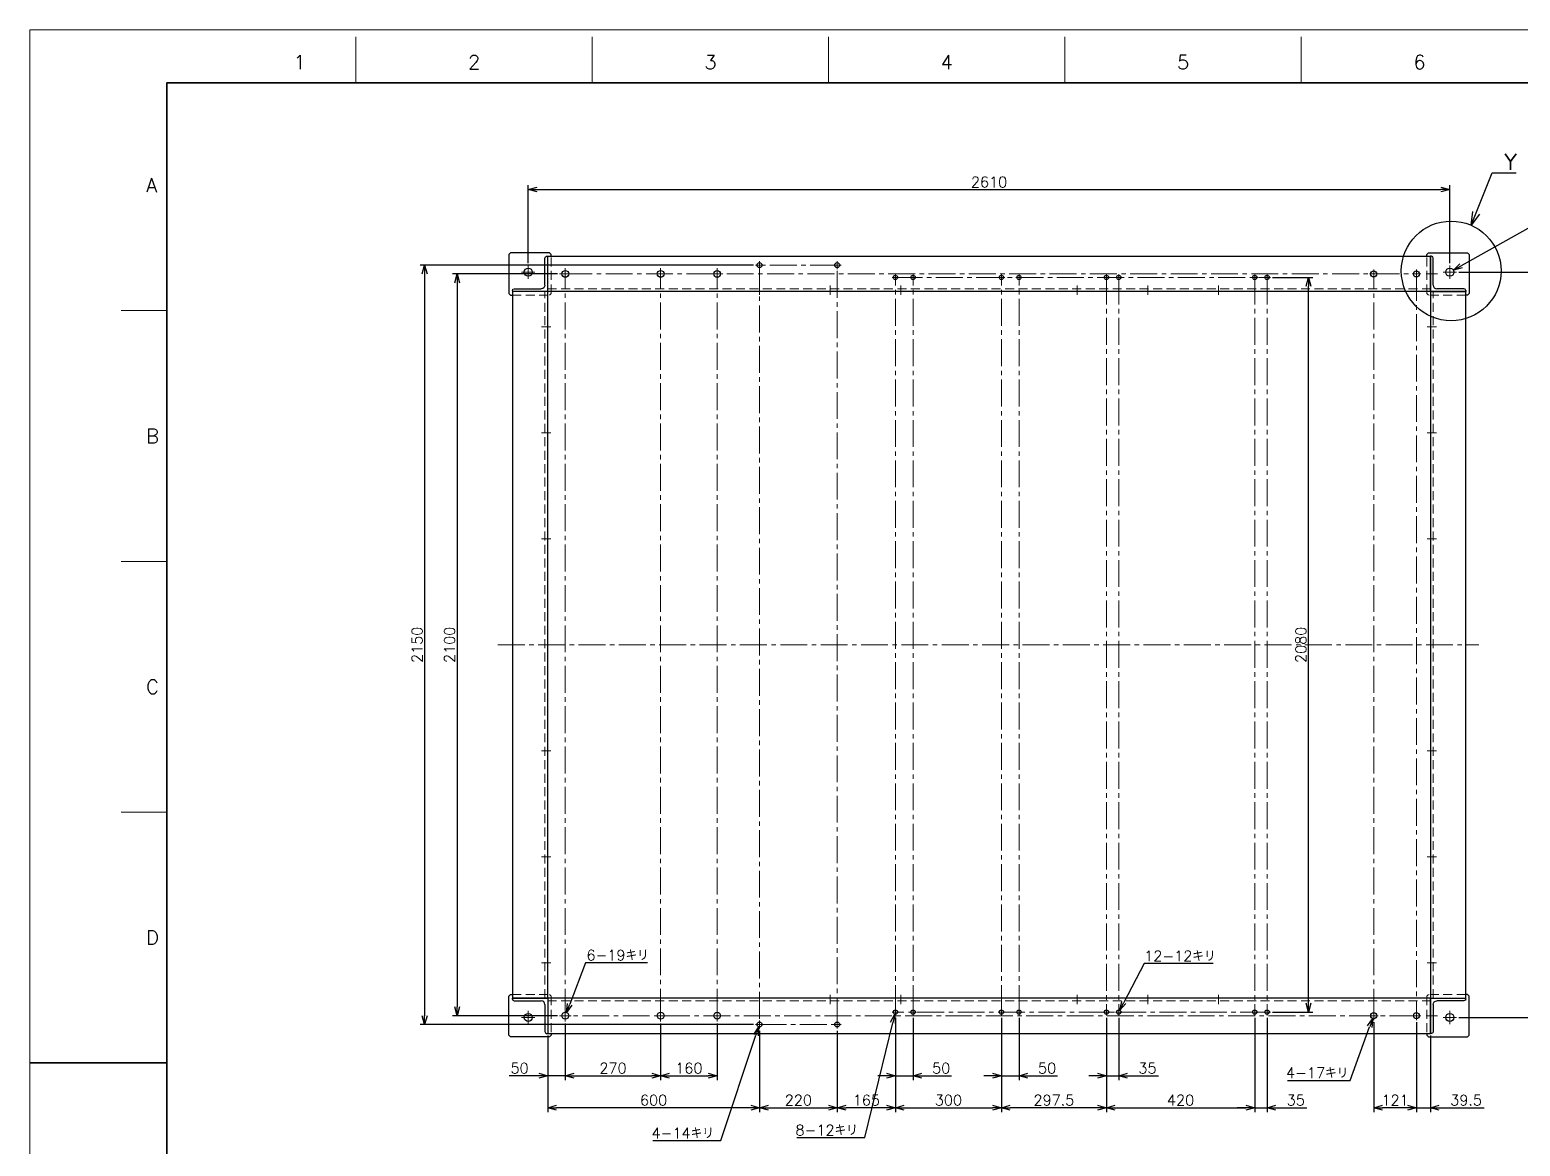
# Model space of a CAD drawing. Header units: millimetres. Extents: x 0 to 17034, y -48 to 5829.
# Drawn here: x 8752 to 12973, y 2669 to 5829 of the extents above; entities that cross this region are included whole.
import ezdxf
from ezdxf import colors
from ezdxf.entities.mleader import LeaderData, LeaderLine
from ezdxf.enums import TextEntityAlignment as Align
from ezdxf.math import Vec2, Vec3

# ---------------------------------------------------------------- set-up
doc = ezdxf.new("R2010")
doc.units = ezdxf.units.MM
doc.header["$LTSCALE"] = 4
doc.header["$PDMODE"] = 99
doc.header["$PDSIZE"] = 1
doc.linetypes.add('CENTER2', pattern=[28.575, 19.05, -3.175, 3.175, -3.175])
doc.linetypes.add('HIDDEN', pattern=[9.525, 6.35, -3.175])
for name, color, linetype, lineweight in [('04_HIDDEN', 2, 'HIDDEN', 13), ('05_CENTER', 4, 'CENTER2', 13), ('08_DIM', 3, 'Continuous', 13), ('90_FRAME', 5, 'Continuous', 35)]:
    doc.layers.add(name, color=color, linetype=linetype, lineweight=lineweight)
doc.layers.add('91_BLANK', color=5, linetype='Continuous', lineweight=0, plot=False)
doc.styles.add('KSS_TXT', font='txt.shx', dxfattribs={"bigfont": 'extfont2.shx'})
doc.styles.get("Standard").update_dxf_attribs({"font": 'txt.shx', "bigfont": 'extfont2.shx'})
doc.dimstyles.new('KSS_DIM', dxfattribs={"dimscale": 10, "dimtxt": 3, "dimasz": 2.5, "dimexe": 1.25, "dimexo": 0.625, "dimtad": 1, "dimdsep": 46, "dimtxsty": 'KSS_TXT', "dimblk": 'OPEN30', "dimcen": 0, "dimazin": 2, "dimtfac": 0.75, "dimtmove": 0, "dimatfit": 3, "dimldrblk": 'OPEN30', "dimfxl": 1.25, "dimtolj": 1, "dimarcsym": 0})
doc.dimstyles.new('KSS_DIM$3', dxfattribs={"dimscale": 10, "dimtxt": 3, "dimasz": 2.5, "dimexe": 1.25, "dimexo": 0.625, "dimtad": 1, "dimtih": 1, "dimtoh": 1, "dimdsep": 46, "dimtxsty": 'KSS_TXT', "dimblk": 'OPEN30', "dimcen": 0, "dimazin": 2, "dimtfac": 0.75, "dimtofl": 0, "dimtmove": 0, "dimatfit": 3, "dimldrblk": 'OPEN30', "dimfxl": 1.25, "dimtolj": 1, "dimarcsym": 0})

# ---------------------------------------------------------------- blocks, each defined once
blk = doc.blocks.new('A$C448B04A9_1')
at = {"color": 0}
for p, q in [((3, 100), (0, 100)), ((0, 0), (0, 100)), ((8, 18), (8, 95)), ((0, 0), (100, 0)), ((95, 8), (18, 8)), ((100, 3), (100, 0))]:
    blk.add_line(p, q, dxfattribs=at)
for centre, radius, start, end in [((3, 95), 5, 0, 90), ((18, 18), 10, 180, 270), ((95, 3), 5, 0, 90)]:
    blk.add_arc(centre, radius, start, end, dxfattribs=at)
blk = doc.blocks.new('_Open30')
at = {"color": 0, "linetype": 'ByBlock', "lineweight": -2}
for p, q in [((-1, 0.27), (0, 0)), ((0, 0), (-1, -0.27)), ((0, 0), (-1, 0))]:
    blk.add_line(p, q, dxfattribs=at)
blk = doc.blocks.new('*D104')
at = {"layer": '08_DIM', "color": 0, "lineweight": -2, "transparency": 16777216}
for p, q in [((12798.8, 5143.1), (13061.7, 5143.1)), ((13049.2, 3058.1), (13049.2, 5118.1)), ((12798.8, 3033.1), (13061.7, 3033.1))]:
    blk.add_line(p, q, dxfattribs=at)
at = {"layer": 'Defpoints', "color": 0, "transparency": 16777216}
for p in [(12792.5, 5143.1), (13049.2, 5143.1), (12792.5, 3033.1)]:
    blk.add_point(p, dxfattribs=at)
at = {"layer": '08_DIM', "color": 0, "lineweight": -2, "transparency": 16777216, "xscale": 25, "yscale": 25, "zscale": 25}
for p, rotation in [((13049.2, 5143.1), 90), ((13049.2, 3033.1), 270)]:
    blk.add_blockref('_Open30', p, dxfattribs=dict(at, rotation=rotation))
at = {"layer": '08_DIM', "color": 0, "transparency": 16777216, "insert": (13027.9, 4088.1), "char_height": 30, "attachment_point": 5, "rotation": 90, "style": 'KSS_TXT'}
blk.add_mtext('\\A1;2110', dxfattribs=at)
blk = doc.blocks.new('*D105')
at = {"layer": '08_DIM', "color": 0, "lineweight": -2, "transparency": 16777216}
for p, q in [((10246.1, 5138.1), (9949.5, 5138.1)), ((9962, 5113.1), (9962, 3063.1)), ((10246.1, 3038.1), (9949.5, 3038.1))]:
    blk.add_line(p, q, dxfattribs=at)
at = {"layer": 'Defpoints', "color": 0, "transparency": 16777216}
for p in [(10252.3, 5138.1), (9962, 3038.1), (10252.3, 3038.1)]:
    blk.add_point(p, dxfattribs=at)
at = {"layer": '08_DIM', "color": 0, "lineweight": -2, "transparency": 16777216, "xscale": 25, "yscale": 25, "zscale": 25}
for p, rotation in [((9962, 5138.1), 90), ((9962, 3038.1), 270)]:
    blk.add_blockref('_Open30', p, dxfattribs=dict(at, rotation=rotation))
at = {"layer": '08_DIM', "color": 0, "transparency": 16777216, "insert": (9940.7, 4088.1), "char_height": 30, "attachment_point": 5, "rotation": 90, "style": 'KSS_TXT'}
blk.add_mtext('\\A1;2100', dxfattribs=at)
blk = doc.blocks.new('*D106')
at = {"layer": '08_DIM', "color": 0, "lineweight": -2, "transparency": 16777216}
for p, q in [((10163.6, 5168.3), (10163.6, 5389.4)), ((10188.6, 5376.9), (12748.6, 5376.9)), ((12773.6, 5168.3), (12773.6, 5389.4))]:
    blk.add_line(p, q, dxfattribs=at)
at = {"layer": 'Defpoints', "color": 0, "transparency": 16777216}
for p in [(12773.6, 5376.9), (10163.6, 5162), (12773.6, 5162)]:
    blk.add_point(p, dxfattribs=at)
at = {"layer": '08_DIM', "color": 0, "lineweight": -2, "transparency": 16777216, "xscale": 25, "yscale": 25, "zscale": 25, "rotation": 180}
blk.add_blockref('_Open30', (10163.6, 5376.9), dxfattribs=at)
at = {"layer": '08_DIM', "color": 0, "lineweight": -2, "transparency": 16777216, "xscale": 25, "yscale": 25, "zscale": 25}
blk.add_blockref('_Open30', (12773.6, 5376.9), dxfattribs=at)
at = {"layer": '08_DIM', "color": 0, "transparency": 16777216, "insert": (11468.6, 5398.2), "char_height": 30, "attachment_point": 5, "style": 'KSS_TXT'}
blk.add_mtext('\\A1;2610', dxfattribs=at)
blk = doc.blocks.new('*D107')
at = {"layer": '08_DIM', "color": 0, "lineweight": -2, "transparency": 16777216}
for p, q in [((13003.4, 5271.3), (12805.5, 5160.9)), ((13191.2, 5271.3), (13003.4, 5271.3))]:
    blk.add_line(p, q, dxfattribs=at)
at = {"layer": 'Defpoints', "color": 0, "transparency": 16777216}
for p in [(12763.5, 5137.5), (12783.6, 5148.7)]:
    blk.add_point(p, dxfattribs=at)
at = {"layer": '08_DIM', "color": 0, "lineweight": -2, "transparency": 16777216, "xscale": 25, "yscale": 25, "zscale": 25, "rotation": 209.1559825648964}
blk.add_blockref('_Open30', (12783.6, 5148.7), dxfattribs=at)
at = {"layer": '08_DIM', "color": 0, "transparency": 16777216, "insert": (13101.7, 5292.6), "char_height": 30, "attachment_point": 5, "style": 'KSS_TXT'}
blk.add_mtext('\\A1;4-23キリ', dxfattribs=at)
blk = doc.blocks.new('*D115')
at = {"layer": '08_DIM', "color": 0, "lineweight": -2, "transparency": 16777216}
for p, q in [((10801.2, 5163.1), (9857.6, 5163.1)), ((9870.1, 5138.1), (9870.1, 3038.1)), ((10801.2, 3013.1), (9857.6, 3013.1))]:
    blk.add_line(p, q, dxfattribs=at)
at = {"layer": 'Defpoints', "color": 0, "transparency": 16777216}
for p in [(10807.4, 5163.1), (9870.1, 3013.1), (10807.4, 3013.1)]:
    blk.add_point(p, dxfattribs=at)
at = {"layer": '08_DIM', "color": 0, "lineweight": -2, "transparency": 16777216, "xscale": 25, "yscale": 25, "zscale": 25}
for p, rotation in [((9870.1, 5163.1), 90), ((9870.1, 3013.1), 270)]:
    blk.add_blockref('_Open30', p, dxfattribs=dict(at, rotation=rotation))
at = {"layer": '08_DIM', "color": 0, "transparency": 16777216, "insert": (9848.8, 4088.1), "char_height": 30, "attachment_point": 5, "rotation": 90, "style": 'KSS_TXT'}
blk.add_mtext('\\A1;2150', dxfattribs=at)
blk = doc.blocks.new('*D116')
at = {"layer": '08_DIM', "color": 0, "lineweight": -2, "transparency": 16777216}
for p, q in [((12271.7, 5128.1), (12385.7, 5128.1)), ((12373.2, 3073.1), (12373.2, 5103.1)), ((12271.7, 3048.1), (12385.7, 3048.1))]:
    blk.add_line(p, q, dxfattribs=at)
at = {"layer": 'Defpoints', "color": 0, "transparency": 16777216}
for p in [(12265.4, 5128.1), (12373.2, 5128.1), (12265.4, 3048.1)]:
    blk.add_point(p, dxfattribs=at)
at = {"layer": '08_DIM', "color": 0, "lineweight": -2, "transparency": 16777216, "xscale": 25, "yscale": 25, "zscale": 25}
for p, rotation in [((12373.2, 5128.1), 90), ((12373.2, 3048.1), 270)]:
    blk.add_blockref('_Open30', p, dxfattribs=dict(at, rotation=rotation))
at = {"layer": '08_DIM', "color": 0, "transparency": 16777216, "insert": (12351.9, 4088.1), "char_height": 30, "attachment_point": 5, "rotation": 90, "style": 'KSS_TXT'}
blk.add_mtext('\\A1;2080', dxfattribs=at)
blk = doc.blocks.new('*D117')
at = {"layer": '08_DIM', "color": 0, "lineweight": -2, "transparency": 16777216}
for p, q in [((10268.6, 3015.6), (10268.6, 2855.8)), ((10218.6, 2981.9), (10218.6, 2855.8)), ((10193.6, 2868.3), (10109.6, 2868.3)), ((10268.6, 2868.3), (10218.6, 2868.3)), ((10293.6, 2868.3), (10318.6, 2868.3))]:
    blk.add_line(p, q, dxfattribs=at)
at = {"layer": 'Defpoints', "color": 0, "transparency": 16777216}
for p in [(10268.6, 3021.8), (10218.6, 2988.1), (10218.6, 2868.3)]:
    blk.add_point(p, dxfattribs=at)
at = {"layer": '08_DIM', "color": 0, "lineweight": -2, "transparency": 16777216, "xscale": 25, "yscale": 25, "zscale": 25}
blk.add_blockref('_Open30', (10218.6, 2868.3), dxfattribs=at)
at = {"layer": '08_DIM', "color": 0, "lineweight": -2, "transparency": 16777216, "xscale": 25, "yscale": 25, "zscale": 25, "rotation": 180}
blk.add_blockref('_Open30', (10268.6, 2868.3), dxfattribs=at)
at = {"layer": '08_DIM', "color": 0, "transparency": 16777216, "insert": (10139.1, 2889.6), "char_height": 30, "attachment_point": 5, "style": 'KSS_TXT'}
blk.add_mtext('\\A1;50', dxfattribs=at)
blk = doc.blocks.new('*D118')
at = {"layer": '08_DIM', "color": 0, "lineweight": -2, "transparency": 16777216}
for p, q in [((10268.6, 3015.6), (10268.6, 2855.8)), ((10538.6, 3015.6), (10538.6, 2855.8)), ((10293.6, 2868.3), (10513.6, 2868.3))]:
    blk.add_line(p, q, dxfattribs=at)
at = {"layer": 'Defpoints', "color": 0, "transparency": 16777216}
for p in [(10268.6, 3021.8), (10538.6, 3021.8), (10538.6, 2868.3)]:
    blk.add_point(p, dxfattribs=at)
at = {"layer": '08_DIM', "color": 0, "lineweight": -2, "transparency": 16777216, "xscale": 25, "yscale": 25, "zscale": 25, "rotation": 180}
blk.add_blockref('_Open30', (10268.6, 2868.3), dxfattribs=at)
at = {"layer": '08_DIM', "color": 0, "lineweight": -2, "transparency": 16777216, "xscale": 25, "yscale": 25, "zscale": 25}
blk.add_blockref('_Open30', (10538.6, 2868.3), dxfattribs=at)
at = {"layer": '08_DIM', "color": 0, "transparency": 16777216, "insert": (10403.6, 2889.6), "char_height": 30, "attachment_point": 5, "style": 'KSS_TXT'}
blk.add_mtext('\\A1;270', dxfattribs=at)
blk = doc.blocks.new('*D119')
at = {"layer": '08_DIM', "color": 0, "lineweight": -2, "transparency": 16777216}
for p, q in [((10538.6, 3015.6), (10538.6, 2855.8)), ((10698.6, 3015.6), (10698.6, 2855.8)), ((10563.6, 2868.3), (10673.6, 2868.3))]:
    blk.add_line(p, q, dxfattribs=at)
at = {"layer": 'Defpoints', "color": 0, "transparency": 16777216}
for p in [(10538.6, 3021.8), (10698.6, 3021.8), (10698.6, 2868.3)]:
    blk.add_point(p, dxfattribs=at)
at = {"layer": '08_DIM', "color": 0, "lineweight": -2, "transparency": 16777216, "xscale": 25, "yscale": 25, "zscale": 25, "rotation": 180}
blk.add_blockref('_Open30', (10538.6, 2868.3), dxfattribs=at)
at = {"layer": '08_DIM', "color": 0, "lineweight": -2, "transparency": 16777216, "xscale": 25, "yscale": 25, "zscale": 25}
blk.add_blockref('_Open30', (10698.6, 2868.3), dxfattribs=at)
at = {"layer": '08_DIM', "color": 0, "transparency": 16777216, "insert": (10618.6, 2889.6), "char_height": 30, "attachment_point": 5, "style": 'KSS_TXT'}
blk.add_mtext('\\A1;160', dxfattribs=at)
blk = doc.blocks.new('*D120')
at = {"layer": '08_DIM', "color": 0, "lineweight": -2, "transparency": 16777216}
for p, q in [((10218.6, 2981.9), (10218.6, 2765.2)), ((10818.6, 2995.7), (10818.6, 2765.2)), ((10793.6, 2777.7), (10243.6, 2777.7))]:
    blk.add_line(p, q, dxfattribs=at)
at = {"layer": 'Defpoints', "color": 0, "transparency": 16777216}
for p in [(10818.6, 3001.9), (10218.6, 2988.1), (10218.6, 2777.7)]:
    blk.add_point(p, dxfattribs=at)
at = {"layer": '08_DIM', "color": 0, "lineweight": -2, "transparency": 16777216, "xscale": 25, "yscale": 25, "zscale": 25, "rotation": 180}
blk.add_blockref('_Open30', (10218.6, 2777.7), dxfattribs=at)
at = {"layer": '08_DIM', "color": 0, "lineweight": -2, "transparency": 16777216, "xscale": 25, "yscale": 25, "zscale": 25}
blk.add_blockref('_Open30', (10818.6, 2777.7), dxfattribs=at)
at = {"layer": '08_DIM', "color": 0, "transparency": 16777216, "insert": (10518.6, 2799), "char_height": 30, "attachment_point": 5, "style": 'KSS_TXT'}
blk.add_mtext('\\A1;600', dxfattribs=at)
blk = doc.blocks.new('*D121')
at = {"layer": '08_DIM', "color": 0, "lineweight": -2, "transparency": 16777216}
for p, q in [((10818.6, 2995.7), (10818.6, 2765.2)), ((11038.6, 2995.7), (11038.6, 2765.2)), ((10843.6, 2777.7), (11013.6, 2777.7))]:
    blk.add_line(p, q, dxfattribs=at)
at = {"layer": 'Defpoints', "color": 0, "transparency": 16777216}
for p in [(10818.6, 3001.9), (11038.6, 3001.9), (11038.6, 2777.7)]:
    blk.add_point(p, dxfattribs=at)
at = {"layer": '08_DIM', "color": 0, "lineweight": -2, "transparency": 16777216, "xscale": 25, "yscale": 25, "zscale": 25, "rotation": 180}
blk.add_blockref('_Open30', (10818.6, 2777.7), dxfattribs=at)
at = {"layer": '08_DIM', "color": 0, "lineweight": -2, "transparency": 16777216, "xscale": 25, "yscale": 25, "zscale": 25}
blk.add_blockref('_Open30', (11038.6, 2777.7), dxfattribs=at)
at = {"layer": '08_DIM', "color": 0, "transparency": 16777216, "insert": (10928.6, 2799), "char_height": 30, "attachment_point": 5, "style": 'KSS_TXT'}
blk.add_mtext('\\A1;220', dxfattribs=at)
blk = doc.blocks.new('*D122')
at = {"layer": '08_DIM', "color": 0, "lineweight": -2, "transparency": 16777216}
for p, q in [((11203.6, 3032.5), (11203.6, 2765.2)), ((11038.6, 2995.7), (11038.6, 2765.2)), ((11178.6, 2777.7), (11063.6, 2777.7))]:
    blk.add_line(p, q, dxfattribs=at)
at = {"layer": 'Defpoints', "color": 0, "transparency": 16777216}
for p in [(11038.6, 3001.9), (11203.6, 3038.8), (11038.6, 2777.7)]:
    blk.add_point(p, dxfattribs=at)
at = {"layer": '08_DIM', "color": 0, "lineweight": -2, "transparency": 16777216, "xscale": 25, "yscale": 25, "zscale": 25, "rotation": 180}
blk.add_blockref('_Open30', (11038.6, 2777.7), dxfattribs=at)
at = {"layer": '08_DIM', "color": 0, "lineweight": -2, "transparency": 16777216, "xscale": 25, "yscale": 25, "zscale": 25}
blk.add_blockref('_Open30', (11203.6, 2777.7), dxfattribs=at)
at = {"layer": '08_DIM', "color": 0, "transparency": 16777216, "insert": (11121.1, 2799), "char_height": 30, "attachment_point": 5, "style": 'KSS_TXT'}
blk.add_mtext('\\A1;165', dxfattribs=at)
blk = doc.blocks.new('*D123')
at = {"layer": '08_DIM', "color": 0, "lineweight": -2, "transparency": 16777216}
for p, q in [((11203.6, 3032.5), (11203.6, 2765.2)), ((11503.6, 3032.5), (11503.6, 2765.2)), ((11228.6, 2777.7), (11478.6, 2777.7))]:
    blk.add_line(p, q, dxfattribs=at)
at = {"layer": 'Defpoints', "color": 0, "transparency": 16777216}
for p in [(11203.6, 3038.8), (11503.6, 3038.8), (11503.6, 2777.7)]:
    blk.add_point(p, dxfattribs=at)
at = {"layer": '08_DIM', "color": 0, "lineweight": -2, "transparency": 16777216, "xscale": 25, "yscale": 25, "zscale": 25, "rotation": 180}
blk.add_blockref('_Open30', (11203.6, 2777.7), dxfattribs=at)
at = {"layer": '08_DIM', "color": 0, "lineweight": -2, "transparency": 16777216, "xscale": 25, "yscale": 25, "zscale": 25}
blk.add_blockref('_Open30', (11503.6, 2777.7), dxfattribs=at)
at = {"layer": '08_DIM', "color": 0, "transparency": 16777216, "insert": (11353.6, 2799), "char_height": 30, "attachment_point": 5, "style": 'KSS_TXT'}
blk.add_mtext('\\A1;300', dxfattribs=at)
blk = doc.blocks.new('*D124')
at = {"layer": '08_DIM', "color": 0, "lineweight": -2, "transparency": 16777216}
for p, q in [((11503.6, 3032.5), (11503.6, 2765.2)), ((11801.1, 3032.5), (11801.1, 2765.2)), ((11776.1, 2777.7), (11528.6, 2777.7))]:
    blk.add_line(p, q, dxfattribs=at)
at = {"layer": 'Defpoints', "color": 0, "transparency": 16777216}
for p in [(11503.6, 3038.8), (11801.1, 3038.8), (11503.6, 2777.7)]:
    blk.add_point(p, dxfattribs=at)
at = {"layer": '08_DIM', "color": 0, "lineweight": -2, "transparency": 16777216, "xscale": 25, "yscale": 25, "zscale": 25, "rotation": 180}
blk.add_blockref('_Open30', (11503.6, 2777.7), dxfattribs=at)
at = {"layer": '08_DIM', "color": 0, "lineweight": -2, "transparency": 16777216, "xscale": 25, "yscale": 25, "zscale": 25}
blk.add_blockref('_Open30', (11801.1, 2777.7), dxfattribs=at)
at = {"layer": '08_DIM', "color": 0, "transparency": 16777216, "insert": (11652.3, 2799), "char_height": 30, "attachment_point": 5, "style": 'KSS_TXT'}
blk.add_mtext('\\A1;297.5', dxfattribs=at)
blk = doc.blocks.new('*D125')
at = {"layer": '08_DIM', "color": 0, "lineweight": -2, "transparency": 16777216}
for p, q in [((11801.1, 3032.5), (11801.1, 2765.2)), ((12221.1, 3032.5), (12221.1, 2765.2)), ((11826.1, 2777.7), (12196.1, 2777.7))]:
    blk.add_line(p, q, dxfattribs=at)
at = {"layer": 'Defpoints', "color": 0, "transparency": 16777216}
for p in [(11801.1, 3038.8), (12221.1, 3038.8), (12221.1, 2777.7)]:
    blk.add_point(p, dxfattribs=at)
at = {"layer": '08_DIM', "color": 0, "lineweight": -2, "transparency": 16777216, "xscale": 25, "yscale": 25, "zscale": 25, "rotation": 180}
blk.add_blockref('_Open30', (11801.1, 2777.7), dxfattribs=at)
at = {"layer": '08_DIM', "color": 0, "lineweight": -2, "transparency": 16777216, "xscale": 25, "yscale": 25, "zscale": 25}
blk.add_blockref('_Open30', (12221.1, 2777.7), dxfattribs=at)
at = {"layer": '08_DIM', "color": 0, "transparency": 16777216, "insert": (12011.1, 2799), "char_height": 30, "attachment_point": 5, "style": 'KSS_TXT'}
blk.add_mtext('\\A1;420', dxfattribs=at)
blk = doc.blocks.new('*D126')
at = {"layer": '08_DIM', "color": 0, "lineweight": -2, "transparency": 16777216}
for p, q in [((11203.6, 3032.5), (11203.6, 2855.8)), ((11253.6, 3032.5), (11253.6, 2855.8)), ((11178.6, 2868.3), (11153.6, 2868.3)), ((11203.6, 2868.3), (11253.6, 2868.3)), ((11278.6, 2868.3), (11362.5, 2868.3))]:
    blk.add_line(p, q, dxfattribs=at)
at = {"layer": 'Defpoints', "color": 0, "transparency": 16777216}
for p in [(11203.6, 3038.8), (11253.6, 3038.8), (11253.6, 2868.3)]:
    blk.add_point(p, dxfattribs=at)
at = {"layer": '08_DIM', "color": 0, "lineweight": -2, "transparency": 16777216, "xscale": 25, "yscale": 25, "zscale": 25}
blk.add_blockref('_Open30', (11203.6, 2868.3), dxfattribs=at)
at = {"layer": '08_DIM', "color": 0, "lineweight": -2, "transparency": 16777216, "xscale": 25, "yscale": 25, "zscale": 25, "rotation": 180}
blk.add_blockref('_Open30', (11253.6, 2868.3), dxfattribs=at)
at = {"layer": '08_DIM', "color": 0, "transparency": 16777216, "insert": (11333.1, 2889.6), "char_height": 30, "attachment_point": 5, "style": 'KSS_TXT'}
blk.add_mtext('\\A1;50', dxfattribs=at)
blk = doc.blocks.new('*D127')
at = {"layer": '08_DIM', "color": 0, "lineweight": -2, "transparency": 16777216}
for p, q in [((11503.6, 3032.5), (11503.6, 2855.8)), ((11553.6, 3032.5), (11553.6, 2855.8)), ((11478.6, 2868.3), (11453.6, 2868.3)), ((11503.6, 2868.3), (11553.6, 2868.3)), ((11578.6, 2868.3), (11662.5, 2868.3))]:
    blk.add_line(p, q, dxfattribs=at)
at = {"layer": 'Defpoints', "color": 0, "transparency": 16777216}
for p in [(11503.6, 3038.8), (11553.6, 3038.8), (11553.6, 2868.3)]:
    blk.add_point(p, dxfattribs=at)
at = {"layer": '08_DIM', "color": 0, "lineweight": -2, "transparency": 16777216, "xscale": 25, "yscale": 25, "zscale": 25}
blk.add_blockref('_Open30', (11503.6, 2868.3), dxfattribs=at)
at = {"layer": '08_DIM', "color": 0, "lineweight": -2, "transparency": 16777216, "xscale": 25, "yscale": 25, "zscale": 25, "rotation": 180}
blk.add_blockref('_Open30', (11553.6, 2868.3), dxfattribs=at)
at = {"layer": '08_DIM', "color": 0, "transparency": 16777216, "insert": (11633.1, 2889.6), "char_height": 30, "attachment_point": 5, "style": 'KSS_TXT'}
blk.add_mtext('\\A1;50', dxfattribs=at)
blk = doc.blocks.new('*D128')
at = {"layer": '08_DIM', "color": 0, "lineweight": -2, "transparency": 16777216}
for p, q in [((11801.1, 3032.5), (11801.1, 2855.8)), ((11836.1, 3032.5), (11836.1, 2855.8)), ((11776.1, 2868.3), (11751.1, 2868.3)), ((11801.1, 2868.3), (11836.1, 2868.3)), ((11861.1, 2868.3), (11948.6, 2868.3))]:
    blk.add_line(p, q, dxfattribs=at)
at = {"layer": 'Defpoints', "color": 0, "transparency": 16777216}
for p in [(11801.1, 3038.8), (11836.1, 3038.8), (11836.1, 2868.3)]:
    blk.add_point(p, dxfattribs=at)
at = {"layer": '08_DIM', "color": 0, "lineweight": -2, "transparency": 16777216, "xscale": 25, "yscale": 25, "zscale": 25}
blk.add_blockref('_Open30', (11801.1, 2868.3), dxfattribs=at)
at = {"layer": '08_DIM', "color": 0, "lineweight": -2, "transparency": 16777216, "xscale": 25, "yscale": 25, "zscale": 25, "rotation": 180}
blk.add_blockref('_Open30', (11836.1, 2868.3), dxfattribs=at)
at = {"layer": '08_DIM', "color": 0, "transparency": 16777216, "insert": (11917.3, 2889.6), "char_height": 30, "attachment_point": 5, "style": 'KSS_TXT'}
blk.add_mtext('\\A1;35', dxfattribs=at)
blk = doc.blocks.new('*D129')
at = {"layer": '08_DIM', "color": 0, "lineweight": -2, "transparency": 16777216}
for p, q in [((12221.1, 3032.5), (12221.1, 2765.2)), ((12256.1, 3032.5), (12256.1, 2765.2)), ((12196.1, 2777.7), (12171.1, 2777.7)), ((12221.1, 2777.7), (12256.1, 2777.7)), ((12281.1, 2777.7), (12368.6, 2777.7))]:
    blk.add_line(p, q, dxfattribs=at)
at = {"layer": 'Defpoints', "color": 0, "transparency": 16777216}
for p in [(12221.1, 3038.8), (12256.1, 3038.8), (12256.1, 2777.7)]:
    blk.add_point(p, dxfattribs=at)
at = {"layer": '08_DIM', "color": 0, "lineweight": -2, "transparency": 16777216, "xscale": 25, "yscale": 25, "zscale": 25}
blk.add_blockref('_Open30', (12221.1, 2777.7), dxfattribs=at)
at = {"layer": '08_DIM', "color": 0, "lineweight": -2, "transparency": 16777216, "xscale": 25, "yscale": 25, "zscale": 25, "rotation": 180}
blk.add_blockref('_Open30', (12256.1, 2777.7), dxfattribs=at)
at = {"layer": '08_DIM', "color": 0, "transparency": 16777216, "insert": (12337.3, 2799), "char_height": 30, "attachment_point": 5, "style": 'KSS_TXT'}
blk.add_mtext('\\A1;35', dxfattribs=at)
blk = doc.blocks.new('*D130')
at = {"layer": '08_DIM', "color": 0, "lineweight": -2, "transparency": 16777216}
for p, q in [((12679.1, 3019.5), (12679.1, 2765.2)), ((12718.6, 2981.9), (12718.6, 2765.2)), ((12654.1, 2777.7), (12629.1, 2777.7)), ((12679.1, 2777.7), (12718.6, 2777.7)), ((12743.6, 2777.7), (12871.1, 2777.7))]:
    blk.add_line(p, q, dxfattribs=at)
at = {"layer": 'Defpoints', "color": 0, "transparency": 16777216}
for p in [(12679.1, 3025.8), (12718.6, 2988.1), (12718.6, 2777.7)]:
    blk.add_point(p, dxfattribs=at)
at = {"layer": '08_DIM', "color": 0, "lineweight": -2, "transparency": 16777216, "xscale": 25, "yscale": 25, "zscale": 25}
blk.add_blockref('_Open30', (12679.1, 2777.7), dxfattribs=at)
at = {"layer": '08_DIM', "color": 0, "lineweight": -2, "transparency": 16777216, "xscale": 25, "yscale": 25, "zscale": 25, "rotation": 180}
blk.add_blockref('_Open30', (12718.6, 2777.7), dxfattribs=at)
at = {"layer": '08_DIM', "color": 0, "transparency": 16777216, "insert": (12819.8, 2799), "char_height": 30, "attachment_point": 5, "style": 'KSS_TXT'}
blk.add_mtext('\\A1;39.5', dxfattribs=at)
blk = doc.blocks.new('*D131')
at = {"layer": '08_DIM', "color": 0, "lineweight": -2, "transparency": 16777216}
for p, q in [((12558.1, 3019.5), (12558.1, 2765.2)), ((12679.1, 3019.5), (12679.1, 2765.2)), ((12654.1, 2777.7), (12583.1, 2777.7))]:
    blk.add_line(p, q, dxfattribs=at)
at = {"layer": 'Defpoints', "color": 0, "transparency": 16777216}
for p in [(12558.1, 3025.8), (12679.1, 3025.8), (12558.1, 2777.7)]:
    blk.add_point(p, dxfattribs=at)
at = {"layer": '08_DIM', "color": 0, "lineweight": -2, "transparency": 16777216, "xscale": 25, "yscale": 25, "zscale": 25, "rotation": 180}
blk.add_blockref('_Open30', (12558.1, 2777.7), dxfattribs=at)
at = {"layer": '08_DIM', "color": 0, "lineweight": -2, "transparency": 16777216, "xscale": 25, "yscale": 25, "zscale": 25}
blk.add_blockref('_Open30', (12679.1, 2777.7), dxfattribs=at)
at = {"layer": '08_DIM', "color": 0, "transparency": 16777216, "insert": (12618.6, 2799), "char_height": 30, "attachment_point": 5, "style": 'KSS_TXT'}
blk.add_mtext('\\A1;121', dxfattribs=at)
blk = doc.blocks.new('*D132')
at = {"layer": '08_DIM', "color": 0, "lineweight": -2, "transparency": 16777216}
for p, q in [((10325.8, 3188.2), (10280.9, 3070.4)), ((10501.3, 3188.2), (10325.8, 3188.2))]:
    blk.add_line(p, q, dxfattribs=at)
at = {"layer": 'Defpoints', "color": 0, "transparency": 16777216}
for p in [(10272, 3047), (10265.2, 3029.2)]:
    blk.add_point(p, dxfattribs=at)
at = {"layer": '08_DIM', "color": 0, "lineweight": -2, "transparency": 16777216, "xscale": 25, "yscale": 25, "zscale": 25, "rotation": 249.1290883573135}
blk.add_blockref('_Open30', (10272, 3047), dxfattribs=at)
at = {"layer": '08_DIM', "color": 0, "transparency": 16777216, "insert": (10416.7, 3209.5), "char_height": 30, "attachment_point": 5, "style": 'KSS_TXT'}
blk.add_mtext('\\A1;6-{\\A1;19}キリ', dxfattribs=at)
blk = doc.blocks.new('*D133')
at = {"layer": '08_DIM', "color": 0, "lineweight": -2, "transparency": 16777216}
for p, q in [((10709.3, 2684.3), (10808.5, 2982.8)), ((10516.5, 2684.3), (10709.3, 2684.3))]:
    blk.add_line(p, q, dxfattribs=at)
at = {"layer": 'Defpoints', "color": 0, "transparency": 16777216}
for p in [(10816.4, 3006.5), (10820.8, 3019.8)]:
    blk.add_point(p, dxfattribs=at)
at = {"layer": '08_DIM', "color": 0, "lineweight": -2, "transparency": 16777216, "xscale": 25, "yscale": 25, "zscale": 25, "rotation": 71.61611847026127}
blk.add_blockref('_Open30', (10816.4, 3006.5), dxfattribs=at)
at = {"layer": '08_DIM', "color": 0, "transparency": 16777216, "insert": (10601, 2705.5), "char_height": 30, "attachment_point": 5, "style": 'KSS_TXT'}
blk.add_mtext('\\A1;4-14キリ', dxfattribs=at)
blk = doc.blocks.new('*D134')
at = {"layer": '08_DIM', "color": 0, "lineweight": -2, "transparency": 16777216}
for p, q in [((11116.9, 2692.9), (11196.2, 3018)), ((10924.2, 2692.9), (11116.9, 2692.9))]:
    blk.add_line(p, q, dxfattribs=at)
at = {"layer": 'Defpoints', "color": 0, "transparency": 16777216}
for p in [(11202.2, 3042.3), (11205, 3053.9)]:
    blk.add_point(p, dxfattribs=at)
at = {"layer": '08_DIM', "color": 0, "lineweight": -2, "transparency": 16777216, "xscale": 25, "yscale": 25, "zscale": 25, "rotation": 76.2862643336308}
blk.add_blockref('_Open30', (11202.2, 3042.3), dxfattribs=at)
at = {"layer": '08_DIM', "color": 0, "transparency": 16777216, "insert": (11008.7, 2714.1), "char_height": 30, "attachment_point": 5, "style": 'KSS_TXT'}
blk.add_mtext('\\A1;8-12キリ', dxfattribs=at)
blk = doc.blocks.new('*D135')
at = {"layer": '08_DIM', "color": 0, "lineweight": -2, "transparency": 16777216}
for p, q in [((11908.4, 3185.9), (11850.5, 3075.6)), ((12103.7, 3185.9), (11908.4, 3185.9))]:
    blk.add_line(p, q, dxfattribs=at)
at = {"layer": 'Defpoints', "color": 0, "transparency": 16777216}
for p in [(11833.3, 3042.8), (11838.9, 3053.4)]:
    blk.add_point(p, dxfattribs=at)
at = {"layer": '08_DIM', "color": 0, "lineweight": -2, "transparency": 16777216, "xscale": 25, "yscale": 25, "zscale": 25, "rotation": 242.2978574922532}
blk.add_blockref('_Open30', (11838.9, 3053.4), dxfattribs=at)
at = {"layer": '08_DIM', "color": 0, "transparency": 16777216, "insert": (12009.2, 3207.1), "char_height": 30, "attachment_point": 5, "style": 'KSS_TXT'}
blk.add_mtext('\\A1;12-12キリ', dxfattribs=at)
blk = doc.blocks.new('*D136')
at = {"layer": '08_DIM', "color": 0, "lineweight": -2, "transparency": 16777216}
for p, q in [((12491.4, 2855), (12546.6, 3006.6)), ((12313.6, 2855), (12491.4, 2855))]:
    blk.add_line(p, q, dxfattribs=at)
at = {"layer": 'Defpoints', "color": 0, "transparency": 16777216}
for p in [(12561, 3046.1), (12555.2, 3030.1)]:
    blk.add_point(p, dxfattribs=at)
at = {"layer": '08_DIM', "color": 0, "lineweight": -2, "transparency": 16777216, "xscale": 25, "yscale": 25, "zscale": 25, "rotation": 69.9795715426552}
blk.add_blockref('_Open30', (12555.2, 3030.1), dxfattribs=at)
at = {"layer": '08_DIM', "color": 0, "transparency": 16777216, "insert": (12398.1, 2876.2), "char_height": 30, "attachment_point": 5, "style": 'KSS_TXT'}
blk.add_mtext('\\A1;4-17キリ', dxfattribs=at)

msp = doc.modelspace()

# ---------------------------------------------------------------- linework, layer by layer
at = {"color": 0}
for points in [[(10228.59, 5188.119), (10228.59, 5193.119), (10223.59, 5198.119), (10113.59, 5198.119), (10108.59, 5193.119), (10108.59, 5083.119), (10113.59, 5078.119)], [(12708.59, 5188.119), (12708.59, 5193.119), (12713.59, 5198.119), (12823.59, 5198.119), (12828.59, 5193.119), (12828.59, 5083.119), (12823.59, 5078.119)], [(10113.59, 5078.119), (10118.59, 5078.119)], [(10218.59, 5081.119), (10218.59, 5088.119), (10118.59, 5088.119), (10118.59, 3088.119), (10218.59, 3088.119), (10218.59, 3095.119)], [(10218.59, 3095.119), (10218.59, 5081.119)], [(12718.59, 3095.119), (12718.59, 3088.119), (12818.59, 3088.119), (12818.59, 5088.119), (12718.59, 5088.119), (12718.59, 5081.119)], [(12718.59, 5081.119), (12718.59, 3095.119)], [(12823.59, 5078.119), (12818.59, 5078.119)], [(10228.59, 2988.119), (10228.59, 2983.119), (10223.59, 2978.119), (10113.59, 2978.119), (10108.59, 2983.119), (10108.59, 3093.119), (10113.59, 3098.119)], [(10113.59, 3098.119), (10118.59, 3098.119)], [(12708.59, 2988.119), (12708.59, 2983.119), (12713.59, 2978.119), (12823.59, 2978.119), (12828.59, 2983.119), (12828.59, 3093.119), (12823.59, 3098.119)], [(12823.59, 3098.119), (12818.59, 3098.119)]]:
    msp.add_lwpolyline(points, dxfattribs=at)
for points in [[(10218.59, 5188.119), (12718.59, 5188.119), (12718.59, 5088.119), (10218.59, 5088.119)], [(10218.59, 2988.119), (12718.59, 2988.119), (12718.59, 3088.119), (10218.59, 3088.119)]]:
    msp.add_lwpolyline(points, close=True, dxfattribs=at)
at = {"color": 3}
msp.add_circle((12777.464, 5146.561), 141.171, dxfattribs=at)
at = {"color": 0}
for centre, radius in [((10163.59, 5143.119), 11.5), ((10818.59, 5163.119), 7), ((11038.59, 5163.119), 7), ((12773.59, 5143.119), 11.5), ((10268.59, 5138.119), 9.5), ((10538.59, 5138.119), 9.5), ((10698.59, 5138.119), 9.5), ((11203.59, 5128.119), 6), ((11253.59, 5128.119), 6), ((11503.59, 5128.119), 6), ((11553.59, 5128.119), 6), ((11801.09, 5128.119), 6), ((11836.09, 5128.119), 6), ((12221.09, 5128.119), 6), ((12256.09, 5128.119), 6), ((12558.09, 5138.119), 8.5), ((12679.09, 5138.119), 8.5), ((10163.59, 3033.119), 11.5), ((10268.59, 3038.119), 9.5), ((10538.59, 3038.119), 9.5), ((10698.59, 3038.119), 9.5), ((11203.59, 3048.119), 6), ((11253.59, 3048.119), 6), ((11503.59, 3048.119), 6), ((11553.59, 3048.119), 6), ((11801.09, 3048.119), 6), ((11836.09, 3048.119), 6), ((12221.09, 3048.119), 6), ((12256.09, 3048.119), 6), ((12558.09, 3038.119), 8.5), ((12679.09, 3038.119), 8.5), ((12773.59, 3033.119), 11.5), ((10818.59, 3013.119), 7), ((11038.59, 3013.119), 7)]:
    msp.add_circle(centre, radius, dxfattribs=at)
at = {"layer": '04_HIDDEN'}
for p, q in [((10210.59, 3088.119), (10210.59, 5088.119)), ((10218.59, 5096.119), (12718.59, 5096.119)), ((12726.59, 3088.119), (12726.59, 5088.119)), ((10218.59, 3080.119), (12718.59, 3080.119))]:
    msp.add_line(p, q, dxfattribs=at)
for points in [[(10118.59, 5078.119), (10223.59, 5078.119), (10228.59, 5083.119), (10228.59, 5188.119)], [(12818.59, 5078.119), (12713.59, 5078.119), (12708.59, 5083.119), (12708.59, 5188.119)], [(10118.59, 3098.119), (10223.59, 3098.119), (10228.59, 3093.119), (10228.59, 2988.119)], [(12818.59, 3098.119), (12713.59, 3098.119), (12708.59, 3093.119), (12708.59, 2988.119)]]:
    msp.add_lwpolyline(points, dxfattribs=at)
at = {"layer": '05_CENTER'}
for p, q in [((10163.59, 5162.05), (10163.59, 5124.188)), ((10268.59, 5154.395), (10268.59, 5121.842)), ((10538.59, 5154.395), (10538.59, 5121.842)), ((10698.59, 5154.395), (10698.59, 5121.842)), ((10829.776, 5163.119), (10807.404, 5163.119)), ((10818.59, 5174.305), (10818.59, 5151.933)), ((11049.776, 5163.119), (11027.404, 5163.119)), ((11038.59, 5174.305), (11038.59, 5151.933)), ((12558.09, 5150.46), (12558.09, 5125.778)), ((12679.09, 5150.46), (12679.09, 5125.778)), ((12773.59, 5162.05), (12773.59, 5124.188)), ((10182.521, 5143.119), (10144.659, 5143.119)), ((10284.867, 5138.119), (10252.313, 5138.119)), ((10554.867, 5138.119), (10522.313, 5138.119)), ((10538.59, 3038.119), (10538.59, 5138.119)), ((10714.867, 5138.119), (10682.313, 5138.119)), ((10698.59, 3038.119), (10698.59, 5138.119)), ((11212.931, 5128.119), (11194.249, 5128.119)), ((11203.59, 5137.46), (11203.59, 5118.778)), ((11203.59, 3048.119), (11203.59, 5128.119)), ((11262.931, 5128.119), (11244.249, 5128.119)), ((11253.59, 5137.46), (11253.59, 5118.778)), ((11253.59, 3048.119), (11253.59, 5128.119)), ((11512.931, 5128.119), (11494.249, 5128.119)), ((11503.59, 5137.46), (11503.59, 5118.778)), ((11503.59, 3048.119), (11503.59, 5128.119)), ((11562.931, 5128.119), (11544.249, 5128.119)), ((11553.59, 5137.46), (11553.59, 5118.778)), ((11553.59, 3048.119), (11553.59, 5128.119)), ((11810.431, 5128.119), (11791.749, 5128.119)), ((11801.09, 5137.46), (11801.09, 5118.778)), ((11801.09, 5128.119), (11801.09, 3048.119)), ((11845.431, 5128.119), (11826.749, 5128.119)), ((11836.09, 5137.46), (11836.09, 5118.778)), ((11836.09, 5128.119), (11836.09, 3048.119)), ((12230.431, 5128.119), (12211.749, 5128.119)), ((12221.09, 5137.46), (12221.09, 5118.778)), ((12221.09, 5128.119), (12221.09, 3048.119)), ((12265.431, 5128.119), (12246.749, 5128.119)), ((12256.09, 5137.46), (12256.09, 5118.778)), ((12570.431, 5138.119), (12545.749, 5138.119)), ((12558.09, 3038.119), (12558.09, 5138.119)), ((12691.431, 5138.119), (12666.749, 5138.119)), ((12739.037, 5138.119), (12706.484, 5138.119)), ((12754.659, 5143.119), (12792.521, 5143.119)), ((10818.59, 5079.22), (10818.59, 5105.244)), ((11018.59, 5079.22), (11018.59, 5105.244)), ((11218.59, 5079.22), (11218.59, 5105.244)), ((11718.59, 5079.22), (11718.59, 5105.244)), ((11918.59, 5079.22), (11918.59, 5105.244)), ((12118.59, 5079.22), (12118.59, 5105.244)), ((10227.489, 4988.119), (10201.465, 4988.119)), ((12709.691, 4988.119), (12735.715, 4988.119)), ((10227.489, 4688.119), (10201.465, 4688.119)), ((12709.691, 4688.119), (12735.715, 4688.119)), ((10227.489, 4388.119), (10201.465, 4388.119)), ((12709.691, 4388.119), (12735.715, 4388.119)), ((10077.456, 4088.119), (12855.748, 4088.119)), ((10227.489, 3788.119), (10201.465, 3788.119)), ((12709.691, 3788.119), (12735.715, 3788.119)), ((10227.489, 3488.119), (10201.465, 3488.119)), ((12709.691, 3488.119), (12735.715, 3488.119)), ((10227.489, 3188.119), (10201.465, 3188.119)), ((12709.691, 3188.119), (12735.715, 3188.119)), ((10818.59, 3097.018), (10818.59, 3070.994)), ((11018.59, 3097.018), (11018.59, 3070.994)), ((11218.59, 3097.018), (11218.59, 3070.994)), ((11718.59, 3097.018), (11718.59, 3070.994)), ((11918.59, 3097.018), (11918.59, 3070.994)), ((12118.59, 3097.018), (12118.59, 3070.994)), ((10163.59, 3014.188), (10163.59, 3052.05)), ((10268.59, 3021.842), (10268.59, 3054.395)), ((10538.59, 3021.842), (10538.59, 3054.395)), ((10698.59, 3021.842), (10698.59, 3054.395)), ((11212.931, 3048.119), (11194.249, 3048.119)), ((11203.59, 3038.778), (11203.59, 3057.46)), ((11262.931, 3048.119), (11244.249, 3048.119)), ((11253.59, 3038.778), (11253.59, 3057.46)), ((11512.931, 3048.119), (11494.249, 3048.119)), ((11503.59, 3038.778), (11503.59, 3057.46)), ((11562.931, 3048.119), (11544.249, 3048.119)), ((11553.59, 3038.778), (11553.59, 3057.46)), ((11810.431, 3048.119), (11791.749, 3048.119)), ((11801.09, 3038.778), (11801.09, 3057.46)), ((11845.431, 3048.119), (11826.749, 3048.119)), ((11836.09, 3038.778), (11836.09, 3057.46)), ((12230.431, 3048.119), (12211.749, 3048.119)), ((12221.09, 3038.778), (12221.09, 3057.46)), ((12265.431, 3048.119), (12246.749, 3048.119)), ((12256.09, 3038.778), (12256.09, 3057.46)), ((12558.09, 3025.778), (12558.09, 3050.46)), ((12679.09, 3025.778), (12679.09, 3050.46)), ((12773.59, 3014.188), (12773.59, 3052.05)), ((10182.521, 3033.119), (10144.659, 3033.119)), ((10229.913, 3038.119), (10199.002, 3038.119)), ((10284.867, 3038.119), (10252.313, 3038.119)), ((10554.867, 3038.119), (10522.313, 3038.119)), ((10714.867, 3038.119), (10682.313, 3038.119)), ((10829.776, 3013.119), (10807.404, 3013.119)), ((10818.59, 3001.933), (10818.59, 3024.305)), ((11049.776, 3013.119), (11027.404, 3013.119)), ((11038.59, 3001.933), (11038.59, 3024.305)), ((12570.431, 3038.119), (12545.749, 3038.119)), ((12691.431, 3038.119), (12666.749, 3038.119)), ((12739.037, 3038.119), (12706.484, 3038.119)), ((12754.659, 3033.119), (12792.521, 3033.119))]:
    msp.add_line(p, q, dxfattribs=at)
for points in [[(10818.59, 3013.119), (11038.59, 3013.119), (11038.59, 5163.119), (10818.59, 5163.119)], [(10268.59, 5138.119), (12679.09, 5138.119), (12679.09, 3038.119), (10268.59, 3038.119)], [(11203.59, 5128.119), (12256.09, 5128.119), (12256.09, 3048.119), (11203.59, 3048.119)]]:
    msp.add_lwpolyline(points, close=True, dxfattribs=at)
at = {"layer": '90_FRAME', "color": 4, "lineweight": 13}
for p, q in [((9675.668, 5679.579), (9675.668, 5809.198)), ((10345.002, 5679.579), (10345.002, 5809.198)), ((11014.336, 5679.579), (11014.336, 5809.198)), ((11683.67, 5679.579), (11683.67, 5809.198)), ((12353.004, 5679.579), (12353.004, 5809.198)), ((9140.373, 5034.226), (9010.754, 5034.226)), ((9140.373, 4324.254), (9010.754, 4324.254)), ((9140.373, 3614.281), (9010.754, 3614.281))]:
    msp.add_line(p, q, dxfattribs=at)
at = {"layer": '90_FRAME'}
msp.add_line((8751.914, 2904.309), (9140.373, 2904.309), dxfattribs=at)
msp.add_lwpolyline([(9140.373, 129.04), (16904.303, 129.04), (16904.303, 5679.579), (9140.373, 5679.579)], close=True, dxfattribs=at)
at = {"layer": '91_BLANK'}
msp.add_lwpolyline([(8751.914, 0), (17033.922, 0), (17033.922, 5829.198), (8751.914, 5829.198)], close=True, dxfattribs=at)

# ---------------------------------------------------------------- block references
at = {"color": 0, "xscale": -1}
msp.add_blockref('A$C448B04A9_1', (10218.59, 5088.119), dxfattribs=at)
at = {"color": 0}
msp.add_blockref('A$C448B04A9_1', (12718.59, 5088.119), dxfattribs=at)
at = {"color": 0, "rotation": 180}
msp.add_blockref('A$C448B04A9_1', (10218.59, 3088.119), dxfattribs=at)
at = {"color": 0, "xscale": -1, "rotation": 180}
msp.add_blockref('A$C448B04A9_1', (12718.59, 3088.119), dxfattribs=at)

# ---------------------------------------------------------------- texts
at = {"layer": '90_FRAME', "color": 0, "lineweight": 13, "style": 'KSS_TXT'}
for s, p in [('1', (9515.681, 5705.396)), ('2', (10010.335, 5705.396)), ('3', (10679.669, 5705.396)), ('4', (11349.003, 5705.396)), ('5', (12018.337, 5705.396)), ('6', (12687.671, 5705.396))]:
    msp.add_text(s, height=40, dxfattribs=at).set_placement(p, align=Align.BOTTOM_CENTER)
for s, p in [('A', (9081.487, 5389.212)), ('B', (9081.487, 4679.24)), ('C', (9081.487, 3969.268)), ('D', (9081.487, 3259.295))]:
    msp.add_text(s, height=40, dxfattribs=at).set_placement(p, align=Align.MIDDLE_LEFT)

# ---------------------------------------------------------------- dimensions: what is measured, and where the dimension line sits
at = {"layer": '08_DIM'}
for base, p1, p2, picture, middle in [((12773.59, 5376.919), (10163.59, 5162.05), (12773.59, 5162.05), '*D106', (11468.59, 5398.169)), ((10218.59, 2868.333), (10268.59, 3021.842), (10218.59, 2988.119), '*D117', (10139.111, 2889.604)), ((10218.59, 2777.702), (10818.59, 3001.933), (10218.59, 2988.119), '*D120', (10518.59, 2798.952)), ((10538.59, 2868.333), (10268.59, 3021.842), (10538.59, 3021.842), '*D118', (10403.59, 2889.583)), ((10698.59, 2868.333), (10538.59, 3021.842), (10698.59, 3021.842), '*D119', (10618.59, 2889.583)), ((11038.59, 2777.702), (10818.59, 3001.933), (11038.59, 3001.933), '*D121', (10928.59, 2798.952)), ((11038.59, 2777.702), (11203.59, 3038.778), (11038.59, 3001.933), '*D122', (11121.09, 2798.973)), ((11253.59, 2868.333), (11203.59, 3038.778), (11253.59, 3038.778), '*D126', (11333.069, 2889.604)), ((11503.59, 2777.702), (11203.59, 3038.778), (11503.59, 3038.778), '*D123', (11353.59, 2798.952)), ((11553.59, 2868.333), (11503.59, 3038.778), (11553.59, 3038.778), '*D127', (11633.069, 2889.604)), ((11503.59, 2777.702), (11801.09, 3038.778), (11503.59, 3038.778), '*D124', (11652.34, 2798.973)), ((11836.09, 2868.333), (11801.09, 3038.778), (11836.09, 3038.778), '*D128', (11917.34, 2889.604)), ((12221.09, 2777.702), (11801.09, 3038.778), (12221.09, 3038.778), '*D125', (12011.09, 2798.952)), ((12256.09, 2777.702), (12221.09, 3038.778), (12256.09, 3038.778), '*D129', (12337.34, 2798.973)), ((12558.09, 2777.702), (12679.09, 3025.778), (12558.09, 3025.778), '*D131', (12618.59, 2798.952)), ((12718.59, 2777.702), (12679.09, 3025.778), (12718.59, 2988.119), '*D130', (12819.847, 2798.973))]:
    dim = msp.add_linear_dim(base=base, p1=p1, p2=p2, dimstyle='KSS_DIM', dxfattribs=at)
    dim.commit()
    dim.dimension.update_dxf_attribs({"geometry": picture, "text_midpoint": middle})
for p1, p2, text, override, picture, middle in [((12763.547, 5137.516), (12783.633, 5148.721), '4-<>キリ', {"dimpost": '<>', "dimtix": 1}, '*D107', (13101.695, 5271.349)), ((10265.205, 3029.242), (10271.974, 3046.995), '6-{\\A1;<>}キリ', {"dimpost": '<>', "dimtxsty": 'KSS_TXT', "dimtix": 1, "dimtfill": 0, "dimtfillclr": 0}, '*D132', (10416.693, 3188.249)), ((11833.301, 3042.806), (11838.879, 3053.431), '12-<>キリ', {"dimpost": '<>', "dimtix": 1}, '*D135', (12009.171, 3185.877)), ((11205.012, 3053.948), (11202.167, 3042.29), '8-<>キリ', {"dimpost": '<>', "dimtix": 1}, '*D134', (11008.652, 2692.883)), ((12561, 3046.105), (12555.18, 3030.132), '4-<>キリ', {"dimpost": '<>', "dimtix": 1}, '*D136', (12398.114, 2854.994)), ((10820.798, 3019.761), (10816.382, 3006.476), '4-<>キリ', {"dimpost": '<>', "dimtix": 1}, '*D133', (10601.049, 2684.271))]:
    dim = msp.add_diameter_dim_2p(p1=p1, p2=p2, text=text, dimstyle='KSS_DIM$3', override=override, dxfattribs=at)
    dim.commit()
    dim.dimension.update_dxf_attribs({"geometry": picture, "text_midpoint": middle, "dimtype": 163})
for base, p1, p2, picture, middle in [((9870.094, 3013.119), (10807.404, 5163.119), (10807.404, 3013.119), '*D115', (9848.823, 4088.119)), ((9961.983, 3038.119), (10252.313, 5138.119), (10252.313, 3038.119), '*D105', (9940.733, 4088.119)), ((12373.176, 5128.119), (12265.431, 3048.119), (12265.431, 5128.119), '*D116', (12351.926, 4088.119)), ((13049.19, 5143.119), (12792.521, 3033.119), (12792.521, 5143.119), '*D104', (13027.94, 4088.119))]:
    dim = msp.add_linear_dim(base=base, p1=p1, p2=p2, angle=90, dimstyle='KSS_DIM', dxfattribs=at)
    dim.commit()
    dim.dimension.update_dxf_attribs({"geometry": picture, "text_midpoint": middle})

# ---------------------------------------------------------------- leaders
ml = msp.add_multileader_mtext('Standard', dxfattribs=at)
ml.set_content('Y', color=256)
ml.set_leader_properties()
ml.set_arrow_properties(name='OPEN30')
ml.build(insert=Vec2(0, 0))
ml.multileader.update_dxf_attribs({"text_left_attachment_type": 6, "text_right_attachment_type": 6, "dogleg_length": 0.36, "arrow_head_size": 37.5, "scale": 15})
ctx = ml.context
ctx.base_point, ctx.scale, ctx.char_height, ctx.arrow_head_size, ctx.landing_gap_size, ctx.plane_origin = Vec3(12898.569, 5423.966), 15, 45, 37.5, 30, Vec3(12707.047, 5268.915)
ctx.left_attachment, ctx.right_attachment = 6, 6
notes = []
notes.append((ctx, [(1, (1, 1, 0), (12893.169, 5423.966), (1, 0), 5.4, [(0, [(12833.885, 5275.967)], 0, [])])]))
ctx.mtext.insert, ctx.mtext.flow_direction = Vec3(12928.569, 5477.966), 5
for ctx, leaders in notes:
    for number, flags, end, landing, length, lines in leaders:
        leader = LeaderData()
        leader.index, (leader.has_last_leader_line, leader.has_dogleg_vector, leader.attachment_direction) = number, flags
        leader.last_leader_point, leader.dogleg_vector, leader.dogleg_length = Vec3(end), Vec3(landing), length
        for number, points, colour, breaks in lines:
            line = LeaderLine()
            line.index, line.vertices, line.color, line.breaks = number, Vec3.list(points), colors.encode_raw_color(colour), breaks
            leader.lines.append(line)
        ctx.leaders.append(leader)

doc.saveas('drawing.dxf')
